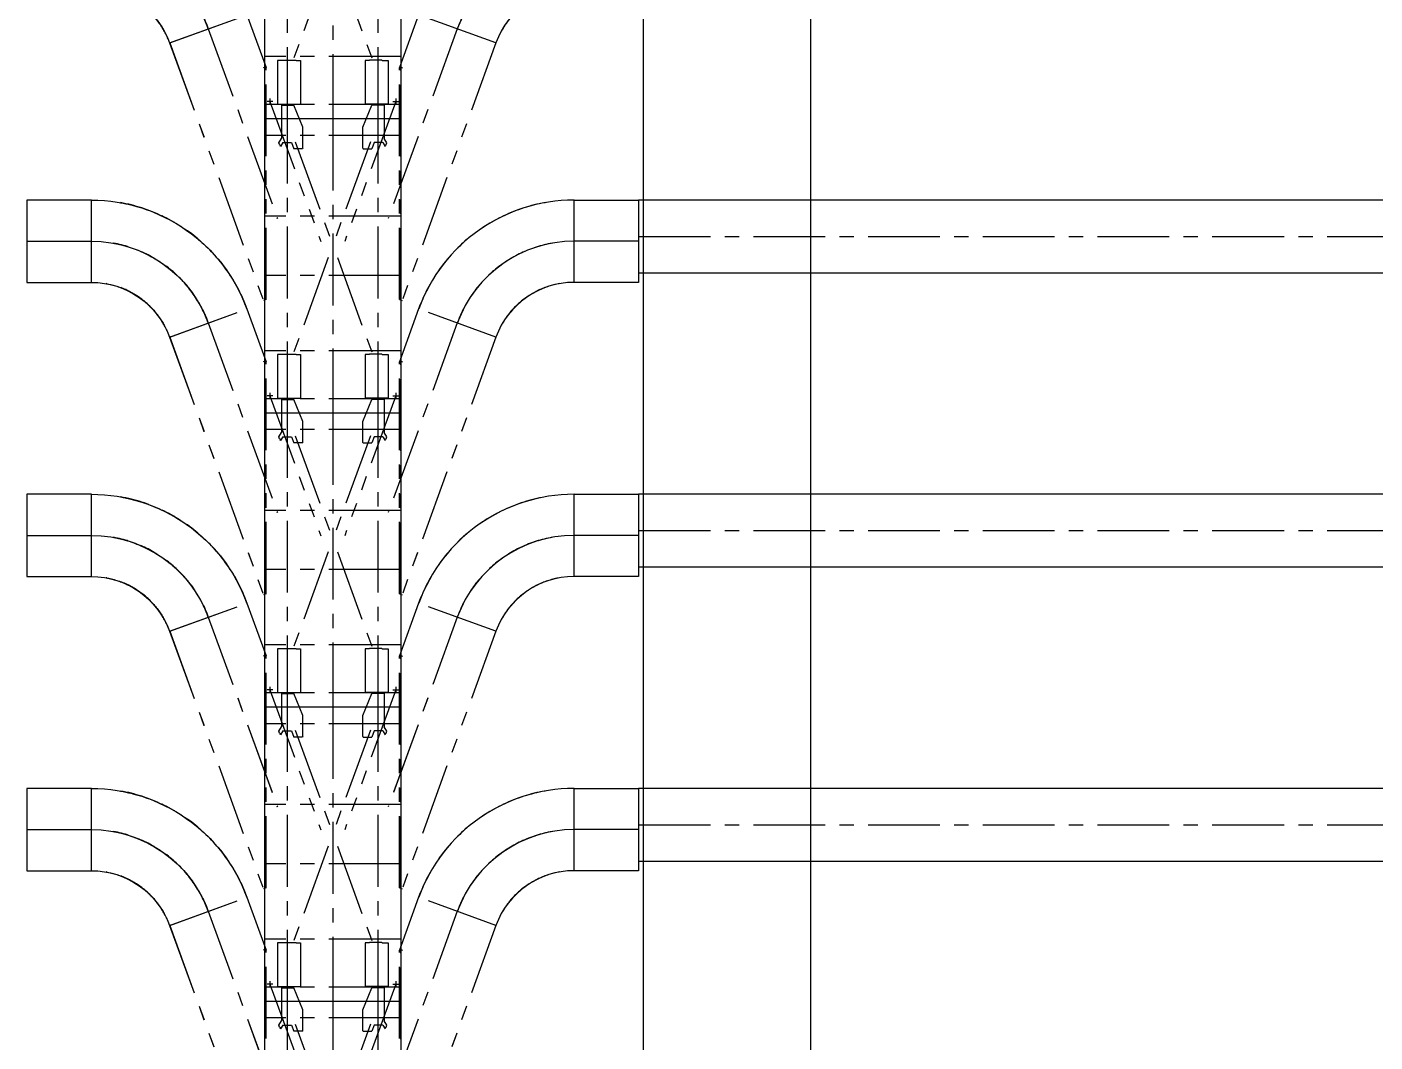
# Model space of a CAD drawing. Extents: x -40736 to 716455, y -65544 to 37405.
# Drawn here: x 340571 to 341981, y -46438 to -45377 of the extents above; entities that cross this region are included whole.
import ezdxf

# ---------------------------------------------------------------- set-up
doc = ezdxf.new("R2010")
doc.units = 0
doc.header["$LTSCALE"] = 600
doc.header["$MEASUREMENT"] = 0
doc.linetypes.add('CENTER', pattern=[2, 1.25, -0.25, 0.25, -0.25])
doc.linetypes.add('PHANTOM', pattern=[2.5, 1.25, -0.25, 0.25, -0.25, 0.25, -0.25])
doc.layers.get('0').update_dxf_attribs({"linetype": 'CONTINUOUS'})
for name, color, linetype in [('0-架台', 232, 'CONTINUOUS'), ('001', 7, 'CONTINUOUS'), ('底圖', 253, 'CONTINUOUS'), ('規劃圖', 253, 'CONTINUOUS')]:
    doc.layers.add(name, color=color, linetype=linetype)

# ---------------------------------------------------------------- blocks, each defined once
blk = doc.blocks.new('platform')
at = {"layer": '0-架台'}
blk.add_line((3250, -10894), (3250, 147292), dxfattribs=at)
blk = doc.blocks.new('HAITI-3-15')
at = {"layer": '001', "linetype": 'CENTER'}
for p, q in [((133597.475512, 101974.159575), (133657.475512, 101974.159575)), ((133627.475512, 101944.159575), (133627.475512, 102004.159575)), ((133627.475512, 100688.159575), (133627.475512, 100628.159575)), ((133597.475512, 100658.159575), (133657.475512, 100658.159575))]:
    blk.add_line(p, q, dxfattribs=at)
at = {"layer": '001', "color": 6, "linetype": 'PHANTOM'}
for p, q in [((133627.475512, 101974.159575), (135091.771035, 101441.199591)), ((133667.266799, 101852.159575), (133669.266799, 101854.159575)), ((133667.266799, 101852.159575), (133667.266799, 101724.159575)), ((133669.266799, 101854.159575), (134013.228323, 101854.159575)), ((134058.228323, 101880.140337), (134013.228323, 101854.159575)), ((134056.266799, 101838.593332), (134097.378958, 101862.329448)), ((134056.266799, 101838.593332), (134056.266799, 101749.159575)), ((134078.718704, 101874.649956), (134058.228323, 101880.140337)), ((134086.218704, 101861.659575), (134078.718704, 101874.649956)), ((134091.847869, 101864.909575), (134086.218704, 101861.659575)), ((134096.628958, 101863.628486), (134091.847869, 101864.909575)), ((134097.378958, 101862.329448), (134096.628958, 101863.628486)), ((136274.266799, 101831.409575), (136271.266799, 101829.159575)), ((136271.266799, 101829.159575), (136271.266799, 101699.159575)), ((136274.266799, 101894.159575), (136731.266799, 101894.159575)), ((136274.266799, 101831.409575), (136274.266799, 101894.159575)), ((136731.266799, 101894.159575), (136731.266799, 101654.159575)), ((133896.266799, 101629.159575), (133667.266799, 101724.159575)), ((134048.508431, 101709.177459), (135055.85892, 101342.531865)), ((134056.266799, 101749.159575), (134121.266799, 101724.159575)), ((134121.266799, 101634.159575), (134121.266799, 101724.159575)), ((135260.656855, 101364.327637), (136270.796953, 101731.988565)), ((136274.266799, 101699.159575), (136271.266799, 101699.159575)), ((136274.266799, 101699.159575), (136274.266799, 101654.159575)), ((134116.266799, 101629.159575), (133896.266799, 101629.159575)), ((134116.266799, 101629.159575), (134121.266799, 101634.159575)), ((136274.266799, 101654.159575), (136731.266799, 101654.159575)), ((134048.508431, 100923.141691), (135055.85892, 101289.787285)), ((135260.656855, 101267.991513), (136270.796953, 100900.330585)), ((133627.475512, 100658.159575), (135091.771035, 101191.11956)), ((133896.266799, 101003.159575), (133667.266799, 100908.159575)), ((134116.266799, 101003.159575), (133896.266799, 101003.159575)), ((134116.266799, 101003.159575), (134121.266799, 100998.159575)), ((134121.266799, 100998.159575), (134121.266799, 100908.159575)), ((136274.266799, 100978.159575), (136731.266799, 100978.159575)), ((136274.266799, 100933.159575), (136274.266799, 100978.159575)), ((136731.266799, 100738.159575), (136731.266799, 100978.159575)), ((133667.266799, 100780.159575), (133667.266799, 100908.159575)), ((134056.266799, 100883.159575), (134121.266799, 100908.159575)), ((134056.266799, 100793.725818), (134056.266799, 100883.159575)), ((136274.266799, 100933.159575), (136271.266799, 100933.159575)), ((136271.266799, 100803.159575), (136271.266799, 100933.159575)), ((133667.266799, 100780.159575), (133669.266799, 100778.159575)), ((133669.266799, 100778.159575), (134013.228323, 100778.159575)), ((134058.228323, 100752.178813), (134013.228323, 100778.159575)), ((134056.266799, 100793.725818), (134097.378958, 100769.989702)), ((134078.718704, 100757.669194), (134058.228323, 100752.178813)), ((134086.218704, 100770.659575), (134078.718704, 100757.669194)), ((134091.847869, 100767.409575), (134086.218704, 100770.659575)), ((134096.628958, 100768.690664), (134091.847869, 100767.409575)), ((134097.378958, 100769.989702), (134096.628958, 100768.690664)), ((136274.266799, 100800.909575), (136271.266799, 100803.159575)), ((136274.266799, 100800.909575), (136274.266799, 100738.159575)), ((136274.266799, 100738.159575), (136731.266799, 100738.159575))]:
    blk.add_line(p, q, dxfattribs=at)
at = {"layer": '001', "color": 3}
for p, q in [((133809.366799, 102026.159575), (136886.266799, 102026.159575)), ((133809.366799, 102026.159575), (133809.366799, 100606.159575)), ((136886.266799, 102026.159575), (136886.266799, 100606.159575)), ((136886.266799, 100606.159575), (133809.366799, 100606.159575))]:
    blk.add_line(p, q, dxfattribs=at)
at = {"layer": '001', "color": 2, "linetype": 'CENTER'}
for p, q in [((133981.266799, 102026.159575), (133981.266799, 100606.159575)), ((134826.79228, 102026.159575), (134826.79228, 100606.159575)), ((135446.79228, 102026.159575), (135446.79228, 100606.159575)), ((136234.266799, 102026.159575), (136234.266799, 100606.159575)), ((136736.266799, 102026.159575), (136736.266799, 100606.159575)), ((136886.266799, 101789.159575), (133809.366799, 101789.159575)), ((133809.366799, 101316.159575), (136886.266799, 101316.159575)), ((136886.266799, 100843.159575), (133809.366799, 100843.159575))]:
    blk.add_line(p, q, dxfattribs=at)
blk = doc.blocks.new('HAITI-3-16')
at = {"layer": '001', "linetype": 'CENTER'}
for p, q in [((130520.575512, 101974.159575), (130580.575512, 101974.159575)), ((130550.575512, 101944.159575), (130550.575512, 102004.159575)), ((130550.575512, 100688.159575), (130550.575512, 100628.159575)), ((130520.575512, 100658.159575), (130580.575512, 100658.159575))]:
    blk.add_line(p, q, dxfattribs=at)
at = {"layer": '001', "color": 6, "linetype": 'PHANTOM'}
for p, q in [((130550.575512, 101974.159575), (132014.871035, 101441.199591)), ((130590.366799, 101852.159575), (130592.366799, 101854.159575)), ((130590.366799, 101852.159575), (130590.366799, 101724.159575)), ((130592.366799, 101854.159575), (130936.328323, 101854.159575)), ((130981.328323, 101880.140337), (130936.328323, 101854.159575)), ((130979.366799, 101838.593332), (131020.478958, 101862.329448)), ((130979.366799, 101838.593332), (130979.366799, 101749.159575)), ((131001.818704, 101874.649956), (130981.328323, 101880.140337)), ((131009.318704, 101861.659575), (131001.818704, 101874.649956)), ((131014.947869, 101864.909575), (131009.318704, 101861.659575)), ((131019.728958, 101863.628486), (131014.947869, 101864.909575)), ((131020.478958, 101862.329448), (131019.728958, 101863.628486)), ((133197.366799, 101831.409575), (133194.366799, 101829.159575)), ((133194.366799, 101829.159575), (133194.366799, 101699.159575)), ((133197.366799, 101894.159575), (133654.366799, 101894.159575)), ((133197.366799, 101831.409575), (133197.366799, 101894.159575)), ((133654.366799, 101894.159575), (133654.366799, 101654.159575)), ((130819.366799, 101629.159575), (130590.366799, 101724.159575)), ((130971.608431, 101709.177459), (131978.95892, 101342.531865)), ((130979.366799, 101749.159575), (131044.366799, 101724.159575)), ((131044.366799, 101634.159575), (131044.366799, 101724.159575)), ((132183.756855, 101364.327637), (133193.896953, 101731.988565)), ((133197.366799, 101699.159575), (133194.366799, 101699.159575)), ((133197.366799, 101699.159575), (133197.366799, 101654.159575)), ((131039.366799, 101629.159575), (130819.366799, 101629.159575)), ((131039.366799, 101629.159575), (131044.366799, 101634.159575)), ((133197.366799, 101654.159575), (133654.366799, 101654.159575)), ((130971.608431, 100923.141691), (131978.95892, 101289.787285)), ((132183.756855, 101267.991513), (133193.896953, 100900.330585)), ((130550.575512, 100658.159575), (132014.871035, 101191.11956)), ((130819.366799, 101003.159575), (130590.366799, 100908.159575)), ((131039.366799, 101003.159575), (130819.366799, 101003.159575)), ((131039.366799, 101003.159575), (131044.366799, 100998.159575)), ((131044.366799, 100998.159575), (131044.366799, 100908.159575)), ((133197.366799, 100978.159575), (133654.366799, 100978.159575)), ((133197.366799, 100933.159575), (133197.366799, 100978.159575)), ((133654.366799, 100738.159575), (133654.366799, 100978.159575)), ((130590.366799, 100780.159575), (130590.366799, 100908.159575)), ((130979.366799, 100883.159575), (131044.366799, 100908.159575)), ((130979.366799, 100793.725818), (130979.366799, 100883.159575)), ((133197.366799, 100933.159575), (133194.366799, 100933.159575)), ((133194.366799, 100803.159575), (133194.366799, 100933.159575)), ((130590.366799, 100780.159575), (130592.366799, 100778.159575)), ((130592.366799, 100778.159575), (130936.328323, 100778.159575)), ((130981.328323, 100752.178813), (130936.328323, 100778.159575)), ((130979.366799, 100793.725818), (131020.478958, 100769.989702)), ((131001.818704, 100757.669194), (130981.328323, 100752.178813)), ((131009.318704, 100770.659575), (131001.818704, 100757.669194)), ((131014.947869, 100767.409575), (131009.318704, 100770.659575)), ((131019.728958, 100768.690664), (131014.947869, 100767.409575)), ((131020.478958, 100769.989702), (131019.728958, 100768.690664)), ((133197.366799, 100800.909575), (133194.366799, 100803.159575)), ((133197.366799, 100800.909575), (133197.366799, 100738.159575)), ((133197.366799, 100738.159575), (133654.366799, 100738.159575))]:
    blk.add_line(p, q, dxfattribs=at)
at = {"layer": '001', "color": 3}
for p, q in [((130732.466799, 102026.159575), (133809.366799, 102026.159575)), ((130732.466799, 102026.159575), (130732.466799, 100606.159575)), ((133809.366799, 102026.159575), (133809.366799, 100606.159575)), ((133809.366799, 100606.159575), (130732.466799, 100606.159575))]:
    blk.add_line(p, q, dxfattribs=at)
at = {"layer": '001', "color": 2, "linetype": 'CENTER'}
for p, q in [((130904.366799, 102026.159575), (130904.366799, 100606.159575)), ((131749.89228, 102026.159575), (131749.89228, 100606.159575)), ((132369.89228, 102026.159575), (132369.89228, 100606.159575)), ((133157.366799, 102026.159575), (133157.366799, 100606.159575)), ((133659.366799, 102026.159575), (133659.366799, 100606.159575)), ((133809.366799, 101789.159575), (130732.466799, 101789.159575)), ((130732.466799, 101316.159575), (133809.366799, 101316.159575)), ((133809.366799, 100843.159575), (130732.466799, 100843.159575))]:
    blk.add_line(p, q, dxfattribs=at)
blk = doc.blocks.new('HAITI-3-17')
at = {"layer": '001', "linetype": 'CENTER'}
for p, q in [((127443.675512, 101974.159575), (127503.675512, 101974.159575)), ((127473.675512, 101944.159575), (127473.675512, 102004.159575)), ((127473.675512, 100688.159575), (127473.675512, 100628.159575)), ((127443.675512, 100658.159575), (127503.675512, 100658.159575))]:
    blk.add_line(p, q, dxfattribs=at)
at = {"layer": '001', "color": 6, "linetype": 'PHANTOM'}
for p, q in [((127473.675512, 101974.159575), (128937.971035, 101441.199591)), ((127513.466799, 101852.159575), (127515.466799, 101854.159575)), ((127513.466799, 101852.159575), (127513.466799, 101724.159575)), ((127515.466799, 101854.159575), (127859.428323, 101854.159575)), ((127904.428323, 101880.140337), (127859.428323, 101854.159575)), ((127902.466799, 101838.593332), (127943.578958, 101862.329448)), ((127902.466799, 101838.593332), (127902.466799, 101749.159575)), ((127924.918704, 101874.649956), (127904.428323, 101880.140337)), ((127932.418704, 101861.659575), (127924.918704, 101874.649956)), ((127938.047869, 101864.909575), (127932.418704, 101861.659575)), ((127942.828958, 101863.628486), (127938.047869, 101864.909575)), ((127943.578958, 101862.329448), (127942.828958, 101863.628486)), ((130120.466799, 101831.409575), (130117.466799, 101829.159575)), ((130117.466799, 101829.159575), (130117.466799, 101699.159575)), ((130120.466799, 101894.159575), (130577.466799, 101894.159575)), ((130120.466799, 101831.409575), (130120.466799, 101894.159575)), ((130577.466799, 101894.159575), (130577.466799, 101654.159575)), ((127742.466799, 101629.159575), (127513.466799, 101724.159575)), ((127894.708431, 101709.177459), (128902.05892, 101342.531865)), ((127902.466799, 101749.159575), (127967.466799, 101724.159575)), ((127967.466799, 101634.159575), (127967.466799, 101724.159575)), ((129106.856855, 101364.327637), (130116.996953, 101731.988565)), ((130120.466799, 101699.159575), (130117.466799, 101699.159575)), ((130120.466799, 101699.159575), (130120.466799, 101654.159575)), ((127962.466799, 101629.159575), (127742.466799, 101629.159575)), ((127962.466799, 101629.159575), (127967.466799, 101634.159575)), ((130120.466799, 101654.159575), (130577.466799, 101654.159575)), ((127894.708431, 100923.141691), (128902.05892, 101289.787285)), ((129106.856855, 101267.991513), (130116.996953, 100900.330585)), ((127473.675512, 100658.159575), (128937.971035, 101191.11956)), ((127742.466799, 101003.159575), (127513.466799, 100908.159575)), ((127962.466799, 101003.159575), (127742.466799, 101003.159575)), ((127962.466799, 101003.159575), (127967.466799, 100998.159575)), ((127967.466799, 100998.159575), (127967.466799, 100908.159575)), ((130120.466799, 100978.159575), (130577.466799, 100978.159575)), ((130120.466799, 100933.159575), (130120.466799, 100978.159575)), ((130577.466799, 100738.159575), (130577.466799, 100978.159575)), ((127513.466799, 100780.159575), (127513.466799, 100908.159575)), ((127902.466799, 100883.159575), (127967.466799, 100908.159575)), ((127902.466799, 100793.725818), (127902.466799, 100883.159575)), ((130120.466799, 100933.159575), (130117.466799, 100933.159575)), ((130117.466799, 100803.159575), (130117.466799, 100933.159575)), ((127513.466799, 100780.159575), (127515.466799, 100778.159575)), ((127515.466799, 100778.159575), (127859.428323, 100778.159575)), ((127904.428323, 100752.178813), (127859.428323, 100778.159575)), ((127902.466799, 100793.725818), (127943.578958, 100769.989702)), ((127924.918704, 100757.669194), (127904.428323, 100752.178813)), ((127932.418704, 100770.659575), (127924.918704, 100757.669194)), ((127938.047869, 100767.409575), (127932.418704, 100770.659575)), ((127942.828958, 100768.690664), (127938.047869, 100767.409575)), ((127943.578958, 100769.989702), (127942.828958, 100768.690664)), ((130120.466799, 100800.909575), (130117.466799, 100803.159575)), ((130120.466799, 100800.909575), (130120.466799, 100738.159575)), ((130120.466799, 100738.159575), (130577.466799, 100738.159575))]:
    blk.add_line(p, q, dxfattribs=at)
at = {"layer": '001', "color": 3}
for p, q in [((127655.566799, 102026.159575), (130732.466799, 102026.159575)), ((127655.566799, 102026.159575), (127655.566799, 100606.159575)), ((130732.466799, 102026.159575), (130732.466799, 100606.159575)), ((130732.466799, 100606.159575), (127655.566799, 100606.159575))]:
    blk.add_line(p, q, dxfattribs=at)
at = {"layer": '001', "color": 2, "linetype": 'CENTER'}
for p, q in [((127827.466799, 102026.159575), (127827.466799, 100606.159575)), ((128672.99228, 102026.159575), (128672.99228, 100606.159575)), ((129292.99228, 102026.159575), (129292.99228, 100606.159575)), ((130080.466799, 102026.159575), (130080.466799, 100606.159575)), ((130582.466799, 102026.159575), (130582.466799, 100606.159575)), ((130732.466799, 101789.159575), (127655.566799, 101789.159575)), ((127655.566799, 101316.159575), (130732.466799, 101316.159575)), ((130732.466799, 100843.159575), (127655.566799, 100843.159575))]:
    blk.add_line(p, q, dxfattribs=at)
blk = doc.blocks.new('HAITI-3-18')
at = {"layer": '001', "linetype": 'CENTER'}
for p, q in [((124366.775512, 101974.159575), (124426.775512, 101974.159575)), ((124396.775512, 101944.159575), (124396.775512, 102004.159575)), ((124396.775512, 100688.159575), (124396.775512, 100628.159575)), ((124366.775512, 100658.159575), (124426.775512, 100658.159575))]:
    blk.add_line(p, q, dxfattribs=at)
at = {"layer": '001', "color": 6, "linetype": 'PHANTOM'}
for p, q in [((124396.775512, 101974.159575), (125861.071035, 101441.199591)), ((124436.566799, 101852.159575), (124438.566799, 101854.159575)), ((124436.566799, 101852.159575), (124436.566799, 101724.159575)), ((124438.566799, 101854.159575), (124782.528323, 101854.159575)), ((124827.528323, 101880.140337), (124782.528323, 101854.159575)), ((124825.566799, 101838.593332), (124866.678958, 101862.329448)), ((124825.566799, 101838.593332), (124825.566799, 101749.159575)), ((124848.018704, 101874.649956), (124827.528323, 101880.140337)), ((124855.518704, 101861.659575), (124848.018704, 101874.649956)), ((124861.147869, 101864.909575), (124855.518704, 101861.659575)), ((124865.928958, 101863.628486), (124861.147869, 101864.909575)), ((124866.678958, 101862.329448), (124865.928958, 101863.628486)), ((127043.566799, 101831.409575), (127040.566799, 101829.159575)), ((127040.566799, 101829.159575), (127040.566799, 101699.159575)), ((127043.566799, 101894.159575), (127500.566799, 101894.159575)), ((127043.566799, 101831.409575), (127043.566799, 101894.159575)), ((127500.566799, 101894.159575), (127500.566799, 101654.159575)), ((124665.566799, 101629.159575), (124436.566799, 101724.159575)), ((124817.808431, 101709.177459), (125825.15892, 101342.531865)), ((124825.566799, 101749.159575), (124890.566799, 101724.159575)), ((124890.566799, 101634.159575), (124890.566799, 101724.159575)), ((126029.956855, 101364.327637), (127040.096953, 101731.988565)), ((127043.566799, 101699.159575), (127040.566799, 101699.159575)), ((127043.566799, 101699.159575), (127043.566799, 101654.159575)), ((124885.566799, 101629.159575), (124665.566799, 101629.159575)), ((124885.566799, 101629.159575), (124890.566799, 101634.159575)), ((127043.566799, 101654.159575), (127500.566799, 101654.159575)), ((124817.808431, 100923.141691), (125825.15892, 101289.787285)), ((126029.956855, 101267.991513), (127040.096953, 100900.330585)), ((124396.775512, 100658.159575), (125861.071035, 101191.11956)), ((124665.566799, 101003.159575), (124436.566799, 100908.159575)), ((124885.566799, 101003.159575), (124665.566799, 101003.159575)), ((124885.566799, 101003.159575), (124890.566799, 100998.159575)), ((124890.566799, 100998.159575), (124890.566799, 100908.159575)), ((127043.566799, 100978.159575), (127500.566799, 100978.159575)), ((127043.566799, 100933.159575), (127043.566799, 100978.159575)), ((127500.566799, 100738.159575), (127500.566799, 100978.159575)), ((124436.566799, 100780.159575), (124436.566799, 100908.159575)), ((124825.566799, 100883.159575), (124890.566799, 100908.159575)), ((124825.566799, 100793.725818), (124825.566799, 100883.159575)), ((127043.566799, 100933.159575), (127040.566799, 100933.159575)), ((127040.566799, 100803.159575), (127040.566799, 100933.159575)), ((124436.566799, 100780.159575), (124438.566799, 100778.159575)), ((124438.566799, 100778.159575), (124782.528323, 100778.159575)), ((124827.528323, 100752.178813), (124782.528323, 100778.159575)), ((124825.566799, 100793.725818), (124866.678958, 100769.989702)), ((124848.018704, 100757.669194), (124827.528323, 100752.178813)), ((124855.518704, 100770.659575), (124848.018704, 100757.669194)), ((124861.147869, 100767.409575), (124855.518704, 100770.659575)), ((124865.928958, 100768.690664), (124861.147869, 100767.409575)), ((124866.678958, 100769.989702), (124865.928958, 100768.690664)), ((127043.566799, 100800.909575), (127040.566799, 100803.159575)), ((127043.566799, 100800.909575), (127043.566799, 100738.159575)), ((127043.566799, 100738.159575), (127500.566799, 100738.159575))]:
    blk.add_line(p, q, dxfattribs=at)
at = {"layer": '001', "color": 3}
for p, q in [((124578.666799, 102026.159575), (127655.566799, 102026.159575)), ((124578.666799, 102026.159575), (124578.666799, 100606.159575)), ((127655.566799, 102026.159575), (127655.566799, 100606.159575)), ((127655.566799, 100606.159575), (124578.666799, 100606.159575))]:
    blk.add_line(p, q, dxfattribs=at)
at = {"layer": '001', "color": 2, "linetype": 'CENTER'}
for p, q in [((124750.566799, 102026.159575), (124750.566799, 100606.159575)), ((125596.09228, 102026.159575), (125596.09228, 100606.159575)), ((126216.09228, 102026.159575), (126216.09228, 100606.159575)), ((127003.566799, 102026.159575), (127003.566799, 100606.159575)), ((127505.566799, 102026.159575), (127505.566799, 100606.159575)), ((127655.566799, 101789.159575), (124578.666799, 101789.159575)), ((124578.666799, 101316.159575), (127655.566799, 101316.159575)), ((127655.566799, 100843.159575), (124578.666799, 100843.159575))]:
    blk.add_line(p, q, dxfattribs=at)
blk = doc.blocks.new('HAITI-3-19')
at = {"layer": '001', "linetype": 'CENTER'}
for p, q in [((121289.875512, 101974.159575), (121349.875512, 101974.159575)), ((121319.875512, 101944.159575), (121319.875512, 102004.159575)), ((121319.875512, 100688.159575), (121319.875512, 100628.159575)), ((121289.875512, 100658.159575), (121349.875512, 100658.159575))]:
    blk.add_line(p, q, dxfattribs=at)
at = {"layer": '001', "color": 6, "linetype": 'PHANTOM'}
for p, q in [((121319.875512, 101974.159575), (122784.171035, 101441.199591)), ((121359.666799, 101852.159575), (121361.666799, 101854.159575)), ((121359.666799, 101852.159575), (121359.666799, 101724.159575)), ((121361.666799, 101854.159575), (121705.628323, 101854.159575)), ((121750.628323, 101880.140337), (121705.628323, 101854.159575)), ((121748.666799, 101838.593332), (121789.778958, 101862.329448)), ((121748.666799, 101838.593332), (121748.666799, 101749.159575)), ((121771.118704, 101874.649956), (121750.628323, 101880.140337)), ((121778.618704, 101861.659575), (121771.118704, 101874.649956)), ((121784.247869, 101864.909575), (121778.618704, 101861.659575)), ((121789.028958, 101863.628486), (121784.247869, 101864.909575)), ((121789.778958, 101862.329448), (121789.028958, 101863.628486)), ((123966.666799, 101831.409575), (123963.666799, 101829.159575)), ((123963.666799, 101829.159575), (123963.666799, 101699.159575)), ((123966.666799, 101894.159575), (124423.666799, 101894.159575)), ((123966.666799, 101831.409575), (123966.666799, 101894.159575)), ((124423.666799, 101894.159575), (124423.666799, 101654.159575)), ((121588.666799, 101629.159575), (121359.666799, 101724.159575)), ((121740.908431, 101709.177459), (122748.25892, 101342.531865)), ((121748.666799, 101749.159575), (121813.666799, 101724.159575)), ((121813.666799, 101634.159575), (121813.666799, 101724.159575)), ((122953.056855, 101364.327637), (123963.196953, 101731.988565)), ((123966.666799, 101699.159575), (123963.666799, 101699.159575)), ((123966.666799, 101699.159575), (123966.666799, 101654.159575)), ((121808.666799, 101629.159575), (121588.666799, 101629.159575)), ((121808.666799, 101629.159575), (121813.666799, 101634.159575)), ((123966.666799, 101654.159575), (124423.666799, 101654.159575)), ((121740.908431, 100923.141691), (122748.25892, 101289.787285)), ((122953.056855, 101267.991513), (123963.196953, 100900.330585)), ((121319.875512, 100658.159575), (122784.171035, 101191.11956)), ((121588.666799, 101003.159575), (121359.666799, 100908.159575)), ((121808.666799, 101003.159575), (121588.666799, 101003.159575)), ((121808.666799, 101003.159575), (121813.666799, 100998.159575)), ((121813.666799, 100998.159575), (121813.666799, 100908.159575)), ((123966.666799, 100978.159575), (124423.666799, 100978.159575)), ((123966.666799, 100933.159575), (123966.666799, 100978.159575)), ((124423.666799, 100738.159575), (124423.666799, 100978.159575)), ((121359.666799, 100780.159575), (121359.666799, 100908.159575)), ((121748.666799, 100883.159575), (121813.666799, 100908.159575)), ((121748.666799, 100793.725818), (121748.666799, 100883.159575)), ((123966.666799, 100933.159575), (123963.666799, 100933.159575)), ((123963.666799, 100803.159575), (123963.666799, 100933.159575)), ((121359.666799, 100780.159575), (121361.666799, 100778.159575)), ((121361.666799, 100778.159575), (121705.628323, 100778.159575)), ((121750.628323, 100752.178813), (121705.628323, 100778.159575)), ((121748.666799, 100793.725818), (121789.778958, 100769.989702)), ((121771.118704, 100757.669194), (121750.628323, 100752.178813)), ((121778.618704, 100770.659575), (121771.118704, 100757.669194)), ((121784.247869, 100767.409575), (121778.618704, 100770.659575)), ((121789.028958, 100768.690664), (121784.247869, 100767.409575)), ((121789.778958, 100769.989702), (121789.028958, 100768.690664)), ((123966.666799, 100800.909575), (123963.666799, 100803.159575)), ((123966.666799, 100800.909575), (123966.666799, 100738.159575)), ((123966.666799, 100738.159575), (124423.666799, 100738.159575))]:
    blk.add_line(p, q, dxfattribs=at)
at = {"layer": '001', "color": 3}
for p, q in [((121501.766799, 102026.159575), (124578.666799, 102026.159575)), ((121501.766799, 102026.159575), (121501.766799, 100606.159575)), ((124578.666799, 102026.159575), (124578.666799, 100606.159575)), ((124578.666799, 100606.159575), (121501.766799, 100606.159575))]:
    blk.add_line(p, q, dxfattribs=at)
at = {"layer": '001', "color": 2, "linetype": 'CENTER'}
for p, q in [((121673.666799, 102026.159575), (121673.666799, 100606.159575)), ((122519.19228, 102026.159575), (122519.19228, 100606.159575)), ((123139.19228, 102026.159575), (123139.19228, 100606.159575)), ((123926.666799, 102026.159575), (123926.666799, 100606.159575)), ((124428.666799, 102026.159575), (124428.666799, 100606.159575)), ((124578.666799, 101789.159575), (121501.766799, 101789.159575)), ((121501.766799, 101316.159575), (124578.666799, 101316.159575)), ((124578.666799, 100843.159575), (121501.766799, 100843.159575))]:
    blk.add_line(p, q, dxfattribs=at)
blk = doc.blocks.new('1U0032-ASY-C01-NHX-1-130')
at = {"layer": '001', "color": 10, "linetype": 'PHANTOM'}
for p, q in [((133014.108773, 103022.144581), (132720.057457, 102213.977629)), ((133013.960978, 103022.198374), (135708.818782, 102041.350355)), ((132719.737644, 102214.094031), (133271.800522, 102013.159575)), ((135703.289792, 102026.159575), (133236.083312, 102026.159575)), ((133264.087842, 102015.966765), (133274.348452, 102044.157535)), ((135698.558172, 102013.159575), (133271.800522, 102013.159575)), ((135698.558172, 102013.159575), (135708.818782, 102041.350355))]:
    blk.add_line(p, q, dxfattribs=at)
at = {"layer": '001', "color": 2, "linetype": 'CENTER'}
blk.add_line((132866.809541, 102618.160683), (134850.491272, 101896.159575), dxfattribs=at)
at = {"layer": '001', "color": 10, "linetype": 'PHANTOM'}
for radius, end in [(870, 249.994821), (1730, 249.994364)]:
    blk.add_arc((133311.592397, 103839.704055), radius, 190.120183, end, dxfattribs=at)
at = {"layer": '001', "color": 2, "linetype": 'CENTER'}
blk.add_arc((133311.592397, 103839.704055), 1300, 190.120183, 249.992652, dxfattribs=at)
blk = doc.blocks.new('1U0032-ASY-C01-NHX-1-131')
at = {"layer": '001', "color": 2, "linetype": 'CENTER'}
blk.add_line((132866.809541, 100014.158467), (134850.491272, 100736.159575), dxfattribs=at)
at = {"layer": '001', "color": 10, "linetype": 'PHANTOM'}
for p, q in [((132719.737644, 100418.225119), (133271.800522, 100619.159575)), ((133013.960978, 99610.120776), (135708.818782, 100590.968795)), ((135703.289792, 100606.159575), (133236.083312, 100606.159575)), ((133264.087842, 100616.352385), (133274.348452, 100588.161615)), ((135698.558172, 100619.159575), (133271.800522, 100619.159575)), ((135698.558172, 100619.159575), (135708.818782, 100590.968795)), ((133014.108773, 99610.174569), (132720.057457, 100418.341521))]:
    blk.add_line(p, q, dxfattribs=at)
for radius, start in [(1730, 110.005636), (870, 110.005179)]:
    blk.add_arc((133311.592397, 98792.615095), radius, start, 169.879817, dxfattribs=at)
at = {"layer": '001', "color": 2, "linetype": 'CENTER'}
blk.add_arc((133311.592397, 98792.615095), 1300, 110.007348, 169.879817, dxfattribs=at)
blk = doc.blocks.new('1U0032-ASY-C01-NHX-1-132')
at = {"layer": '001', "color": 10, "linetype": 'PHANTOM'}
for p, q in [((129937.208773, 103022.144581), (129643.157457, 102213.977629)), ((129937.060978, 103022.198374), (132631.918782, 102041.350355)), ((129642.837644, 102214.094031), (130194.900522, 102013.159575)), ((132626.389792, 102026.159575), (130159.183312, 102026.159575)), ((130187.187842, 102015.966765), (130197.448452, 102044.157535)), ((132621.658172, 102013.159575), (130194.900522, 102013.159575)), ((132621.658172, 102013.159575), (132631.918782, 102041.350355))]:
    blk.add_line(p, q, dxfattribs=at)
at = {"layer": '001', "color": 2, "linetype": 'CENTER'}
blk.add_line((129789.909541, 102618.160683), (131773.591272, 101896.159575), dxfattribs=at)
at = {"layer": '001', "color": 10, "linetype": 'PHANTOM'}
for radius, end in [(870, 249.994821), (1730, 249.994364)]:
    blk.add_arc((130234.692397, 103839.704055), radius, 190.120183, end, dxfattribs=at)
at = {"layer": '001', "color": 2, "linetype": 'CENTER'}
blk.add_arc((130234.692397, 103839.704055), 1300, 190.120183, 249.992652, dxfattribs=at)
blk = doc.blocks.new('1U0032-ASY-C01-NHX-1-133')
at = {"layer": '001', "color": 2, "linetype": 'CENTER'}
blk.add_line((129789.909541, 100014.158467), (131773.591272, 100736.159575), dxfattribs=at)
at = {"layer": '001', "color": 10, "linetype": 'PHANTOM'}
for p, q in [((129642.837644, 100418.225119), (130194.900522, 100619.159575)), ((129937.060978, 99610.120776), (132631.918782, 100590.968795)), ((132626.389792, 100606.159575), (130159.183312, 100606.159575)), ((130187.187842, 100616.352385), (130197.448452, 100588.161615)), ((132621.658172, 100619.159575), (130194.900522, 100619.159575)), ((132621.658172, 100619.159575), (132631.918782, 100590.968795)), ((129937.208773, 99610.174569), (129643.157457, 100418.341521))]:
    blk.add_line(p, q, dxfattribs=at)
for radius, start in [(1730, 110.005636), (870, 110.005179)]:
    blk.add_arc((130234.692397, 98792.615095), radius, start, 169.879817, dxfattribs=at)
at = {"layer": '001', "color": 2, "linetype": 'CENTER'}
blk.add_arc((130234.692397, 98792.615095), 1300, 110.007348, 169.879817, dxfattribs=at)
blk = doc.blocks.new('1U0032-ASY-C01-NHX-1-134')
at = {"layer": '001', "color": 10, "linetype": 'PHANTOM'}
for p, q in [((126860.308773, 103022.144581), (126566.257457, 102213.977629)), ((126860.160978, 103022.198374), (129555.018782, 102041.350355)), ((126565.937644, 102214.094031), (127118.000522, 102013.159575)), ((129549.489792, 102026.159575), (127082.283312, 102026.159575)), ((127110.287842, 102015.966765), (127120.548452, 102044.157535)), ((129544.758172, 102013.159575), (127118.000522, 102013.159575)), ((129544.758172, 102013.159575), (129555.018782, 102041.350355))]:
    blk.add_line(p, q, dxfattribs=at)
at = {"layer": '001', "color": 2, "linetype": 'CENTER'}
blk.add_line((126713.009541, 102618.160683), (128696.691272, 101896.159575), dxfattribs=at)
at = {"layer": '001', "color": 10, "linetype": 'PHANTOM'}
for radius, end in [(870, 249.994821), (1730, 249.994364)]:
    blk.add_arc((127157.792397, 103839.704055), radius, 190.120183, end, dxfattribs=at)
at = {"layer": '001', "color": 2, "linetype": 'CENTER'}
blk.add_arc((127157.792397, 103839.704055), 1300, 190.120183, 249.992652, dxfattribs=at)
blk = doc.blocks.new('1U0032-ASY-C01-NHX-1-135')
at = {"layer": '001', "color": 2, "linetype": 'CENTER'}
blk.add_line((126713.009541, 100014.158467), (128696.691272, 100736.159575), dxfattribs=at)
at = {"layer": '001', "color": 10, "linetype": 'PHANTOM'}
for p, q in [((126565.937644, 100418.225119), (127118.000522, 100619.159575)), ((126860.160978, 99610.120776), (129555.018782, 100590.968795)), ((129549.489792, 100606.159575), (127082.283312, 100606.159575)), ((127110.287842, 100616.352385), (127120.548452, 100588.161615)), ((129544.758172, 100619.159575), (127118.000522, 100619.159575)), ((129544.758172, 100619.159575), (129555.018782, 100590.968795)), ((126860.308773, 99610.174569), (126566.257457, 100418.341521))]:
    blk.add_line(p, q, dxfattribs=at)
for radius, start in [(1730, 110.005636), (870, 110.005179)]:
    blk.add_arc((127157.792397, 98792.615095), radius, start, 169.879817, dxfattribs=at)
at = {"layer": '001', "color": 2, "linetype": 'CENTER'}
blk.add_arc((127157.792397, 98792.615095), 1300, 110.007348, 169.879817, dxfattribs=at)
blk = doc.blocks.new('1U0032-ASY-C01-NHX-1-136')
at = {"layer": '001', "color": 10, "linetype": 'PHANTOM'}
for p, q in [((123783.408773, 103022.144581), (123489.357457, 102213.977629)), ((123783.260978, 103022.198374), (126478.118782, 102041.350355)), ((123489.037644, 102214.094031), (124041.100522, 102013.159575)), ((126472.589792, 102026.159575), (124005.383312, 102026.159575)), ((124033.387842, 102015.966765), (124043.648452, 102044.157535)), ((126467.858172, 102013.159575), (124041.100522, 102013.159575)), ((126467.858172, 102013.159575), (126478.118782, 102041.350355))]:
    blk.add_line(p, q, dxfattribs=at)
at = {"layer": '001', "color": 2, "linetype": 'CENTER'}
blk.add_line((123636.109541, 102618.160683), (125619.791272, 101896.159575), dxfattribs=at)
at = {"layer": '001', "color": 10, "linetype": 'PHANTOM'}
for radius, end in [(870, 249.994821), (1730, 249.994364)]:
    blk.add_arc((124080.892397, 103839.704055), radius, 190.120183, end, dxfattribs=at)
at = {"layer": '001', "color": 2, "linetype": 'CENTER'}
blk.add_arc((124080.892397, 103839.704055), 1300, 190.120183, 249.992652, dxfattribs=at)
blk = doc.blocks.new('1U0032-ASY-C01-NHX-1-137')
at = {"layer": '001', "color": 2, "linetype": 'CENTER'}
blk.add_line((123636.109541, 100014.158467), (125619.791272, 100736.159575), dxfattribs=at)
at = {"layer": '001', "color": 10, "linetype": 'PHANTOM'}
for p, q in [((123489.037644, 100418.225119), (124041.100522, 100619.159575)), ((123783.260978, 99610.120776), (126478.118782, 100590.968795)), ((126472.589792, 100606.159575), (124005.383312, 100606.159575)), ((124033.387842, 100616.352385), (124043.648452, 100588.161615)), ((126467.858172, 100619.159575), (124041.100522, 100619.159575)), ((126467.858172, 100619.159575), (126478.118782, 100590.968795)), ((123783.408773, 99610.174569), (123489.357457, 100418.341521))]:
    blk.add_line(p, q, dxfattribs=at)
for radius, start in [(1730, 110.005636), (870, 110.005179)]:
    blk.add_arc((124080.892397, 98792.615095), radius, start, 169.879817, dxfattribs=at)
at = {"layer": '001', "color": 2, "linetype": 'CENTER'}
blk.add_arc((124080.892397, 98792.615095), 1300, 110.007348, 169.879817, dxfattribs=at)
blk = doc.blocks.new('A$C012B47A8')
at = {"layer": '001', "color": 0, "linetype": 'ByBlock'}
for name in ['1U0032-ASY-C01-NHX-1-136', '1U0032-ASY-C01-NHX-1-134', '1U0032-ASY-C01-NHX-1-132', '1U0032-ASY-C01-NHX-1-130', 'HAITI-3-19', 'HAITI-3-18', 'HAITI-3-17', 'HAITI-3-16', 'HAITI-3-15', '1U0032-ASY-C01-NHX-1-137', '1U0032-ASY-C01-NHX-1-135', '1U0032-ASY-C01-NHX-1-133', '1U0032-ASY-C01-NHX-1-131']:
    blk.add_blockref(name, (3024, -81166), dxfattribs=at)
blk = doc.blocks.new('1U0032-ASY-C01-NHX-1-110')
at = {"layer": '001', "color": 10, "linetype": 'PHANTOM'}
for p, q in [((163783.108773, 103022.144581), (163489.057457, 102213.977629)), ((163782.960978, 103022.198374), (166477.818782, 102041.350355)), ((163488.737644, 102214.094031), (164040.800522, 102013.159575)), ((166472.289792, 102026.159575), (164005.083312, 102026.159575)), ((164033.087842, 102015.966765), (164043.348452, 102044.157535)), ((166467.558172, 102013.159575), (164040.800522, 102013.159575)), ((166467.558172, 102013.159575), (166477.818782, 102041.350355))]:
    blk.add_line(p, q, dxfattribs=at)
at = {"layer": '001', "color": 2, "linetype": 'CENTER'}
blk.add_line((163635.809541, 102618.160683), (165619.491272, 101896.159575), dxfattribs=at)
at = {"layer": '001', "color": 10, "linetype": 'PHANTOM'}
for radius, end in [(870, 249.994821), (1730, 249.994364)]:
    blk.add_arc((164080.592397, 103839.704055), radius, 190.120183, end, dxfattribs=at)
at = {"layer": '001', "color": 2, "linetype": 'CENTER'}
blk.add_arc((164080.592397, 103839.704055), 1300, 190.120183, 249.992652, dxfattribs=at)
blk = doc.blocks.new('A$C57F237C1')
blk.add_line((3661, 41), (3661, 716))
blk.add_lwpolyline([(3231, 716), (4091, 716), (4091, 41), (3231, 41)], close=True)
for radius in [1730, 1300, 870]:
    blk.add_arc((2361, 716), radius, 0, 69.9944)
at = {"layer": '001', "color": 0, "linetype": 'ByBlock', "rotation": 180}
blk.add_blockref('1U0032-ASY-C01-NHX-1-110', (166442, 104556), dxfattribs=at)
blk = doc.blocks.new('A$C3EFB54C0')
at = {"color": 2, "linetype": 'CENTER'}
blk.add_line((380, 19301), (380, 8992), dxfattribs=at)
at = {"color": 3}
blk.add_lwpolyline([(760, 19301), (0, 19301), (0, 8992), (760, 8992)], close=True, dxfattribs=at)
blk = doc.blocks.new('A$C674754AC')
at = {"xscale": -1, "rotation": 180}
for p in [(66334.62355, 26802.28886), (69411.54662, 26802.28886), (72488.4697, 26802.28886), (75565.39277, 26802.28886)]:
    blk.add_blockref('A$C57F237C1', p, dxfattribs=at)
at = {"rotation": 180}
blk.add_blockref('A$C012B47A8', (205031.83195, 43712.25422), dxfattribs=at)
for name, p in [('A$C57F237C1', (66334.62355, 20322.21979)), ('A$C57F237C1', (69411.54662, 20322.21979)), ('A$C57F237C1', (72488.4697, 20322.21979)), ('A$C57F237C1', (75565.39277, 20322.21979)), ('A$C3EFB54C0', (69666.1035, 1062.25498)), ('A$C3EFB54C0', (72743.02657, 1062.25498)), ('A$C3EFB54C0', (75819.94965, 1062.25498))]:
    blk.add_blockref(name, p)
blk = doc.blocks.new('A$C1C6605B1')
at = {"layer": '規劃圖', "xscale": 0.09999999997671694, "yscale": 0.09999999997671694, "zscale": 0.09999999997671694}
blk.add_blockref('platform', (-3277.72048, 4973.90789), dxfattribs=at)
at = {"layer": '規劃圖', "xscale": 0.09999999997671694, "yscale": 0.09999999997671694, "zscale": 0.09999999997671694, "rotation": 90}
blk.add_blockref('A$C674754AC', (-921.49505, 1211.99993), dxfattribs=at)

msp = doc.modelspace()

# ---------------------------------------------------------------- linework, layer by layer
at = {"layer": '底圖', "color": 253}
msp.add_line((341391.28957, -49643.31765), (341391.28957, -33643.31825), dxfattribs=at)

# ---------------------------------------------------------------- block references
msp.add_blockref('A$C1C6605B1', (344169.01004, -54427.7968), dxfattribs=at)

doc.saveas('drawing.dxf')
